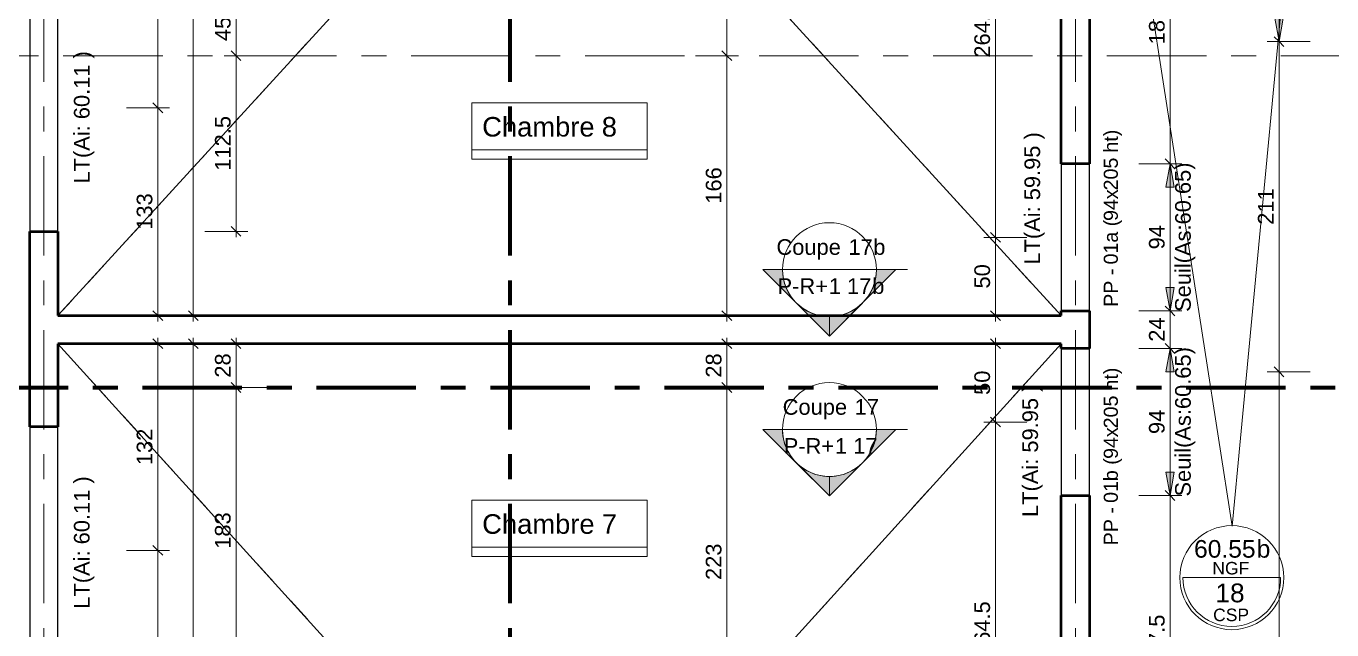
# Model space of a CAD drawing. Header units: metres. Extents: x 399 to 3028, y -427 to 863.
# Drawn here: x 434.03 to 442.37, y -414.18 to -410.32 of the extents above; entities that cross this region are included whole.
import ezdxf

# ---------------------------------------------------------------- set-up
doc = ezdxf.new("R2010")
doc.units = ezdxf.units.M
doc.linetypes.add('Ligne de quadrillage', pattern=[1.11125, 0.635, -0.15875, 0.15875, -0.15875])
doc.linetypes.add('Tiret', pattern=[0.3175, 0.15875, -0.15875])
for name, color, linetype, lineweight in [('A-ANNO-DIMS', 211, 'Continuous', 9), ('A-ANNO-DIMS-50', 211, 'Continuous', 9), ('A-DETL', 90, 'Continuous', 18), ('A-DETL-GENF', 92, 'Continuous', 18), ('A-DOOR-IDEN', 31, 'Continuous', 18), ('A-FLOR', 192, 'Continuous', 18), ('A-WALL', 113, 'Continuous', 18), ('G-ANNO-DIMS', 111, 'Continuous', 9), ('G-ANNO-SYMB', 111, 'Continuous', 9), ('G-ANNO-TEXT', 231, 'Continuous', 9), ('S-FLOR-SYMB', 171, 'Continuous', 9), ('S-GRID', 1, 'Continuous', 9)]:
    doc.layers.add(name, color=color, linetype=linetype, lineweight=lineweight)
doc.styles.add('Arial', font='arial.ttf', dxfattribs={"height": 0.1})
doc.styles.add('Arial_10', font='arial.ttf', dxfattribs={"height": 0.12})
doc.styles.add('Arial_11', font='arial.ttf', dxfattribs={"height": 0.125})
doc.styles.add('Arial_6', font='arial.ttf', dxfattribs={"height": 0.09})
doc.styles.add('Arial_8', font='arial.ttf', dxfattribs={"height": 0.0016})
doc.styles.add('Arial_9', font='arial.ttf', dxfattribs={"height": 0.1125})
doc.dimstyles.new('AES-_COTATION_1_50', dxfattribs={"dimscale": 0.3048, "dimtxt": 0.102026, "dimasz": 0.205052, "dimexe": 0.246063, "dimexo": 0.0625, "dimgap": 0.016404, "dimtad": 1, "dimdec": 1, "dimlfac": 100, "dimrnd": 0.5, "dimdsep": 46, "dimtxsty": 'Arial', "dimblk1": 'OBLIQUE', "dimblk2": 'OBLIQUE', "dimsah": 1, "dimcen": 0.09, "dimdle": 0.123031, "dimazin": 0, "dimtfac": 1, "dimtdec": 4, "dimtix": 1, "dimtmove": 0, "dimatfit": 3, "dimfxl": 0.656168, "dimfxlon": 1, "dimtvp": 1, "dimtolj": 1, "dimtzin": 0, "dimarcsym": 2})
doc.dimstyles.new('AES-_COTATION_1_50_2', dxfattribs={"dimscale": 0.3048, "dimtxt": 0.102026, "dimasz": 0.205052, "dimexe": 0.246063, "dimexo": 0.0625, "dimgap": 0.016404, "dimtad": 1, "dimdec": 1, "dimlfac": 100, "dimrnd": 0.5, "dimdsep": 46, "dimtxsty": 'Arial', "dimblk1": 'OBLIQUE', "dimblk2": 'OBLIQUE', "dimsah": 1, "dimcen": 0.09, "dimdle": 0.123031, "dimazin": 0, "dimtfac": 1, "dimtdec": 4, "dimtix": 1, "dimtmove": 0, "dimatfit": 3, "dimfxl": 0.656168, "dimfxlon": 1, "dimtvp": 1, "dimtolj": 1, "dimtzin": 0, "dimarcsym": 2})
doc.dimstyles.new('AES-_COTATION_1_50_3', dxfattribs={"dimscale": 0.3048, "dimtxt": 0.102026, "dimasz": 0.205052, "dimexe": 0.246063, "dimexo": 0.0625, "dimgap": 0.016404, "dimtad": 1, "dimdec": 1, "dimlfac": 100, "dimrnd": 0.5, "dimdsep": 46, "dimtxsty": 'Arial', "dimblk1": 'OBLIQUE', "dimblk2": 'OBLIQUE', "dimsah": 1, "dimcen": 0.09, "dimdle": 0.123031, "dimazin": 0, "dimtfac": 1, "dimtdec": 4, "dimtix": 1, "dimtmove": 0, "dimatfit": 3, "dimfxl": 0.656168, "dimfxlon": 1, "dimtvp": 1, "dimtolj": 1, "dimtzin": 0, "dimarcsym": 2})
doc.dimstyles.new('AES-_COTATION_Allège_1_50', dxfattribs={"dimscale": 0.3048, "dimtxt": 0.102026, "dimasz": 0.492126, "dimexe": 0.246063, "dimexo": 0.0625, "dimgap": 0.016404, "dimtad": 1, "dimdec": 1, "dimlfac": 100, "dimrnd": 0.5, "dimdsep": 46, "dimtxsty": 'Arial', "dimsah": 1, "dimcen": 0.09, "dimdle": 0.123031, "dimazin": 0, "dimtfac": 1, "dimtdec": 4, "dimtix": 1, "dimtmove": 0, "dimatfit": 3, "dimfxl": 0.656168, "dimfxlon": 1, "dimtvp": 1, "dimtolj": 1, "dimtzin": 0, "dimarcsym": 2})

# ---------------------------------------------------------------- blocks, each defined once
blk = doc.blocks.new('DIMBLOCK85-AES_EXE_BET_TZ_R_1_COF_0100-Plan coffrage PH R_1 Diffusion')
at = {"layer": 'A-ANNO-DIMS-50', "transparency": 16777216}
for p, q in [((435.0689, -412.3501), (434.7939, -412.3501)), ((434.8689, -412.3501), (434.8377, -412.3188)), ((434.8689, -412.3126), (434.869, -413.671)), ((434.8689, -412.3501), (434.9002, -412.3813)), ((434.8689, -412.3501), (435.0689, -412.3501)), ((434.669, -413.671), (434.944, -413.671)), ((434.869, -413.671), (434.669, -413.671)), ((434.869, -413.671), (434.8377, -413.6397)), ((434.869, -413.671), (434.9002, -413.7022))]:
    blk.add_line(p, q, dxfattribs=at)
at = {"layer": 'A-ANNO-DIMS-50', "color": 0, "transparency": 16777216, "insert": (434.7341, -413.1259), "char_height": 0.1, "width": 0.276883, "attachment_point": 1, "rotation": 90, "line_spacing_factor": 0.941778, "style": 'Arial'}
blk.add_mtext('132', dxfattribs=at)
blk = doc.blocks.new('_Oblique')
at = {"color": 0, "linetype": 'ByBlock', "lineweight": -2}
blk.add_line((-0.5, -0.5), (0.5, 0.5), dxfattribs=at)
blk = doc.blocks.new('DIMBLOCK86-AES_EXE_BET_TZ_R_1_COF_0100-Plan coffrage PH R_1 Diffusion')
at = {"layer": 'A-ANNO-DIMS-50', "transparency": 16777216}
for p, q in [((434.669, -413.671), (434.944, -413.671)), ((434.869, -413.671), (434.669, -413.671)), ((434.869, -413.671), (434.8377, -413.6397)), ((434.869, -413.671), (434.869, -417.311)), ((434.869, -413.671), (434.9002, -413.7022)), ((434.669, -417.311), (434.944, -417.311)), ((434.869, -417.311), (434.669, -417.311)), ((434.869, -417.311), (434.8378, -417.2797)), ((434.869, -417.311), (434.9003, -417.3422))]:
    blk.add_line(p, q, dxfattribs=at)
at = {"layer": 'A-ANNO-DIMS-50', "color": 0, "transparency": 16777216, "insert": (434.7342, -415.6063), "char_height": 0.1, "width": 0.276883, "attachment_point": 1, "rotation": 90, "line_spacing_factor": 0.941778, "style": 'Arial'}
blk.add_mtext('364', dxfattribs=at)
blk = doc.blocks.new('DIMBLOCK89-AES_EXE_BET_TZ_R_1_COF_0100-Plan coffrage PH R_1 Diffusion')
at = {"layer": 'A-ANNO-DIMS-50', "transparency": 16777216}
for p, q in [((434.8689, -407.202), (434.8376, -407.1708)), ((434.6689, -407.202), (434.9439, -407.202)), ((434.8689, -407.202), (434.6689, -407.202)), ((434.8689, -407.202), (434.8689, -410.842)), ((434.8689, -407.202), (434.9001, -407.2333)), ((434.6689, -410.842), (434.9439, -410.842)), ((434.8689, -410.842), (434.6689, -410.842)), ((434.8689, -410.842), (434.8377, -410.8108)), ((434.8689, -410.842), (434.9002, -410.8733))]:
    blk.add_line(p, q, dxfattribs=at)
at = {"layer": 'A-ANNO-DIMS-50', "color": 0, "transparency": 16777216, "insert": (434.7341, -409.1374), "char_height": 0.1, "width": 0.276883, "attachment_point": 1, "rotation": 90, "line_spacing_factor": 0.941778, "style": 'Arial'}
blk.add_mtext('364', dxfattribs=at)
blk = doc.blocks.new('DIMBLOCK90-AES_EXE_BET_TZ_R_1_COF_0100-Plan coffrage PH R_1 Diffusion')
at = {"layer": 'A-ANNO-DIMS-50', "transparency": 16777216}
for p, q in [((434.6689, -410.842), (434.9439, -410.842)), ((434.8689, -410.842), (434.6689, -410.842)), ((434.8689, -410.842), (434.8377, -410.8108)), ((434.8689, -410.842), (434.8689, -412.2076)), ((434.8689, -410.842), (434.9002, -410.8733)), ((435.0689, -412.1701), (434.7939, -412.1701)), ((434.8689, -412.1701), (434.8377, -412.1388)), ((434.8689, -412.1701), (434.9002, -412.2013)), ((434.8689, -412.1701), (435.0689, -412.1701))]:
    blk.add_line(p, q, dxfattribs=at)
at = {"layer": 'A-ANNO-DIMS-50', "color": 0, "transparency": 16777216, "insert": (434.7341, -411.6214), "char_height": 0.1, "width": 0.276883, "attachment_point": 1, "rotation": 90, "line_spacing_factor": 0.941778, "style": 'Arial'}
blk.add_mtext('133', dxfattribs=at)
blk = doc.blocks.new('DIMBLOCK102-AES_EXE_BET_TZ_R_1_COF_0100-Plan coffrage PH R_1 Diffusion')
at = {"layer": 'A-ANNO-DIMS-50', "transparency": 16777216}
for p, q in [((440.4206, -412.35), (440.1456, -412.35)), ((440.2206, -412.35), (440.1893, -412.3187)), ((440.2206, -412.3125), (440.2206, -412.8501)), ((440.2206, -412.35), (440.2518, -412.3812)), ((440.2206, -412.35), (440.4206, -412.35)), ((440.4206, -412.8501), (440.1456, -412.8501)), ((440.2206, -412.8501), (440.1893, -412.8188)), ((440.2206, -412.8501), (440.2518, -412.8813)), ((440.2206, -412.8501), (440.4206, -412.8501))]:
    blk.add_line(p, q, dxfattribs=at)
at = {"layer": 'A-ANNO-DIMS-50', "color": 0, "transparency": 16777216, "insert": (440.0857, -412.6769), "char_height": 0.1, "width": 0.184588, "attachment_point": 1, "rotation": 90, "line_spacing_factor": 0.941778, "style": 'Arial'}
blk.add_mtext('50', dxfattribs=at)
blk = doc.blocks.new('DIMBLOCK103-AES_EXE_BET_TZ_R_1_COF_0100-Plan coffrage PH R_1 Diffusion')
at = {"layer": 'A-ANNO-DIMS-50', "transparency": 16777216}
for p, q in [((440.4206, -412.8501), (440.1456, -412.8501)), ((440.2206, -412.8501), (440.1893, -412.8188)), ((440.2206, -412.8501), (440.2206, -415.4945)), ((440.2206, -412.8501), (440.2518, -412.8813)), ((440.2206, -412.8501), (440.4206, -412.8501)), ((440.4206, -415.4945), (440.1456, -415.4945)), ((440.2206, -415.4945), (440.1894, -415.4633)), ((440.2206, -415.4945), (440.2519, -415.5258)), ((440.2206, -415.4945), (440.4206, -415.4945))]:
    blk.add_line(p, q, dxfattribs=at)
at = {"layer": 'A-ANNO-DIMS-50', "color": 0, "transparency": 16777216, "insert": (440.0858, -414.3457), "char_height": 0.1, "width": 0.416266, "attachment_point": 1, "rotation": 90, "line_spacing_factor": 0.941778, "style": 'Arial'}
blk.add_mtext('264.5', dxfattribs=at)
blk = doc.blocks.new('DIMBLOCK108-AES_EXE_BET_TZ_R_1_COF_0100-Plan coffrage PH R_1 Diffusion')
at = {"layer": 'A-ANNO-DIMS-50', "transparency": 16777216}
for p, q in [((440.2205, -409.0256), (440.1893, -408.9943)), ((440.4205, -409.0256), (440.1455, -409.0256)), ((440.2205, -409.0256), (440.2206, -411.6701)), ((440.2205, -409.0256), (440.2518, -409.0568)), ((440.2205, -409.0256), (440.4205, -409.0256)), ((440.4206, -411.6701), (440.1456, -411.6701)), ((440.2206, -411.6701), (440.1893, -411.6388)), ((440.2206, -411.6701), (440.2518, -411.7013)), ((440.2206, -411.6701), (440.4206, -411.6701))]:
    blk.add_line(p, q, dxfattribs=at)
at = {"layer": 'A-ANNO-DIMS-50', "color": 0, "transparency": 16777216, "insert": (440.0857, -410.5213), "char_height": 0.1, "width": 0.416266, "attachment_point": 1, "rotation": 90, "line_spacing_factor": 0.941778, "style": 'Arial'}
blk.add_mtext('264.5', dxfattribs=at)
blk = doc.blocks.new('DIMBLOCK109-AES_EXE_BET_TZ_R_1_COF_0100-Plan coffrage PH R_1 Diffusion')
at = {"layer": 'A-ANNO-DIMS-50', "transparency": 16777216}
for p, q in [((440.4206, -411.6701), (440.1456, -411.6701)), ((440.2206, -411.6701), (440.1893, -411.6388)), ((440.2206, -411.6701), (440.2206, -412.2075)), ((440.2206, -411.6701), (440.2518, -411.7013)), ((440.2206, -411.6701), (440.4206, -411.6701)), ((440.4206, -412.17), (440.1456, -412.17)), ((440.2206, -412.17), (440.1893, -412.1387)), ((440.2206, -412.17), (440.2518, -412.2012)), ((440.2206, -412.17), (440.4206, -412.17))]:
    blk.add_line(p, q, dxfattribs=at)
at = {"layer": 'A-ANNO-DIMS-50', "color": 0, "transparency": 16777216, "insert": (440.0857, -411.9969), "char_height": 0.1, "width": 0.184588, "attachment_point": 1, "rotation": 90, "line_spacing_factor": 0.941778, "style": 'Arial'}
blk.add_mtext('50', dxfattribs=at)
blk = doc.blocks.new('DIMBLOCK135-AES_EXE_BET_TZ_R_1_COF_0100-Plan coffrage PH R_1 Diffusion')
at = {"layer": 'A-ANNO-DIMS-50', "transparency": 16777216}
for p, q in [((435.0956, -405.8436), (435.0957, -412.2076)), ((435.2956, -405.8811), (435.0206, -405.8811)), ((435.0956, -405.8811), (435.0643, -405.8499)), ((435.0956, -405.8811), (435.1268, -405.9124)), ((435.0956, -405.8811), (435.2956, -405.8811)), ((435.2957, -412.1701), (435.0207, -412.1701)), ((435.0957, -412.1701), (435.0644, -412.1388)), ((435.0957, -412.1701), (435.1269, -412.2013)), ((435.0957, -412.1701), (435.2957, -412.1701))]:
    blk.add_line(p, q, dxfattribs=at)
at = {"layer": 'A-ANNO-DIMS-50', "color": 0, "transparency": 16777216, "insert": (434.9608, -409.141), "char_height": 0.1, "width": 0.276883, "attachment_point": 1, "rotation": 90, "line_spacing_factor": 0.941778, "style": 'Arial'}
blk.add_mtext('629', dxfattribs=at)
blk = doc.blocks.new('Coupe - M_Section Head - Filled-24181-AES_EXE_BET_TZ_R_1_COF_0100-Plan coffrage PH R_1 Diffusion')
at = {"layer": 'G-ANNO-SYMB'}
h = blk.add_hatch(color=256, dxfattribs=at)
edge = h.paths.add_edge_path()
edge.add_line((-0.006, 0.00849), (-0.006, 0.006))
edge.add_arc((-0.006, 0), 0.006, 90, 135)
edge.add_line((-0.01024, 0.00424), (-0.006, 0.00849))
h = blk.add_hatch(color=256, dxfattribs=at)
edge = h.paths.add_edge_path()
edge.add_line((-0.006, 0.00849), (-0.00176, 0.00424))
edge.add_arc((-0.006, 0), 0.006, 45, 90)
edge.add_line((-0.006, 0.006), (-0.006, 0.00849))
h = blk.add_hatch(color=256, dxfattribs=at)
edge = h.paths.add_edge_path()
edge.add_line((-0.01449, 0), (-0.01024, 0.00424))
edge.add_arc((-0.006, 0), 0.006, 135, 180)
edge.add_line((-0.012, 0), (-0.01449, 0))
h = blk.add_hatch(color=256, dxfattribs=at)
edge = h.paths.add_edge_path()
edge.add_line((0.00249, 0), (0, 0))
edge.add_arc((-0.006, 0), 0.006, 360, 405)
edge.add_line((-0.00176, 0.00424), (0.00249, 0))
at = {"layer": 'G-ANNO-SYMB', "lineweight": 18}
for p, q in [((-0.006, 0.00849), (-0.01449, 0)), ((-0.006, 0.00849), (-0.01024, 0.00424)), ((-0.006, 0.00849), (0.00249, 0)), ((-0.006, 0.006), (-0.006, 0.00849)), ((-0.006, 0.00849), (-0.006, 0.006)), ((-0.00176, 0.00424), (-0.006, 0.00849)), ((-0.01024, 0.00424), (-0.01449, 0)), ((0.00249, 0), (-0.00176, 0.00424)), ((-0.01449, 0), (-0.012, 0)), ((0, 0), (0.00249, 0)), ((-0.012, 0), (-0.01449, 0)), ((0, 0), (0.00249, 0))]:
    blk.add_line(p, q, dxfattribs=at)
for start, end in [(360, 180), (90, 135), (45, 90), (135, 180), (360, 45), (180, 360)]:
    blk.add_arc((-0.006, 0), 0.006, start, end, dxfattribs=at)
blk = doc.blocks.new('DIMBLOCK444-AES_EXE_BET_TZ_R_1_COF_0100-Plan coffrage PH R_1 Diffusion')
at = {"layer": 'A-ANNO-DIMS-50', "transparency": 16777216}
for p, q in [((441.136, -409.3256), (441.411, -409.3256)), ((441.336, -409.3256), (441.136, -409.3256)), ((441.336, -409.3256), (441.3047, -409.2943)), ((441.336, -409.2881), (441.336, -411.2375)), ((441.336, -409.3256), (441.3672, -409.3568)), ((441.336, -411.2), (441.3048, -411.1688)), ((441.136, -411.2), (441.411, -411.2)), ((441.336, -411.2), (441.136, -411.2)), ((441.336, -411.2), (441.3673, -411.2313))]:
    blk.add_line(p, q, dxfattribs=at)
at = {"layer": 'A-ANNO-DIMS-50', "color": 0, "transparency": 16777216, "insert": (441.2012, -410.4363), "char_height": 0.1, "width": 0.416266, "attachment_point": 1, "rotation": 90, "line_spacing_factor": 0.941778, "style": 'Arial'}
blk.add_mtext('187.5', dxfattribs=at)
blk = doc.blocks.new('DIMBLOCK445-AES_EXE_BET_TZ_R_1_COF_0100-Plan coffrage PH R_1 Diffusion')
at = {"layer": 'A-ANNO-DIMS-50', "transparency": 16777216}
for points in [[(441.336, -411.2), (441.3096, -411.35), (441.3625, -411.35)], [(441.336, -412.14), (441.3625, -411.99), (441.3096, -411.99)]]:
    blk.add_hatch(color=256, dxfattribs=at).paths.add_polyline_path(points)
for p, q in [((441.336, -411.1625), (441.336, -412.1775)), ((441.136, -411.2), (441.411, -411.2)), ((441.336, -411.2), (441.136, -411.2)), ((441.336, -411.2), (441.3096, -411.35)), ((441.3625, -411.35), (441.336, -411.2)), ((441.3096, -411.35), (441.3625, -411.35)), ((441.3625, -411.99), (441.3096, -411.99)), ((441.3096, -411.99), (441.336, -412.14)), ((441.336, -412.14), (441.3625, -411.99)), ((441.136, -412.14), (441.411, -412.14)), ((441.336, -412.14), (441.136, -412.14))]:
    blk.add_line(p, q, dxfattribs=at)
at = {"layer": 'A-ANNO-DIMS-50', "color": 0, "transparency": 16777216, "char_height": 0.1, "attachment_point": 1, "line_spacing_factor": 0.941778, "style": 'Arial'}
for s, insert, width, rotation in [('Seuil(As:60.65)', (441.3682, -412.1464), 1.143318, 90.00085), ('94', (441.2012, -411.747), 0.184588, 90)]:
    blk.add_mtext(s, dxfattribs=dict(at, insert=insert, width=width, rotation=rotation))
blk = doc.blocks.new('DIMBLOCK446-AES_EXE_BET_TZ_R_1_COF_0100-Plan coffrage PH R_1 Diffusion')
at = {"layer": 'A-ANNO-DIMS-50', "transparency": 16777216}
for p, q in [((441.336, -412.1025), (441.336, -412.4175)), ((441.136, -412.14), (441.411, -412.14)), ((441.336, -412.14), (441.136, -412.14)), ((441.336, -412.14), (441.3048, -412.1088)), ((441.336, -412.14), (441.3673, -412.1713)), ((441.336, -412.38), (441.3048, -412.3488)), ((441.136, -412.38), (441.411, -412.38)), ((441.336, -412.38), (441.136, -412.38)), ((441.336, -412.38), (441.3673, -412.4113))]:
    blk.add_line(p, q, dxfattribs=at)
at = {"layer": 'A-ANNO-DIMS-50', "color": 0, "transparency": 16777216, "insert": (441.2012, -412.337), "char_height": 0.1, "width": 0.184588, "attachment_point": 1, "rotation": 90, "line_spacing_factor": 0.941778, "style": 'Arial'}
blk.add_mtext('24', dxfattribs=at)
blk = doc.blocks.new('DIMBLOCK447-AES_EXE_BET_TZ_R_1_COF_0100-Plan coffrage PH R_1 Diffusion')
at = {"layer": 'A-ANNO-DIMS-50', "transparency": 16777216}
for points in [[(441.336, -412.38), (441.3096, -412.53), (441.3625, -412.53)], [(441.336, -413.32), (441.3625, -413.17), (441.3096, -413.17)]]:
    blk.add_hatch(color=256, dxfattribs=at).paths.add_polyline_path(points)
for p, q in [((441.336, -412.3425), (441.336, -413.3575)), ((441.136, -412.38), (441.411, -412.38)), ((441.336, -412.38), (441.136, -412.38)), ((441.336, -412.38), (441.3096, -412.53)), ((441.3625, -412.53), (441.336, -412.38)), ((441.3096, -412.53), (441.3625, -412.53)), ((441.3625, -413.17), (441.3096, -413.17)), ((441.3096, -413.17), (441.336, -413.32)), ((441.336, -413.32), (441.3625, -413.17)), ((441.136, -413.32), (441.411, -413.32)), ((441.336, -413.32), (441.136, -413.32))]:
    blk.add_line(p, q, dxfattribs=at)
at = {"layer": 'A-ANNO-DIMS-50', "color": 0, "transparency": 16777216, "char_height": 0.1, "attachment_point": 1, "line_spacing_factor": 0.941778, "style": 'Arial'}
for s, insert, width, rotation in [('Seuil(As:60.65)', (441.3682, -413.3264), 1.143318, 90.00085), ('94', (441.2012, -412.927), 0.184588, 90)]:
    blk.add_mtext(s, dxfattribs=dict(at, insert=insert, width=width, rotation=rotation))
blk = doc.blocks.new('DIMBLOCK448-AES_EXE_BET_TZ_R_1_COF_0100-Plan coffrage PH R_1 Diffusion')
at = {"layer": 'A-ANNO-DIMS-50', "transparency": 16777216}
for p, q in [((441.136, -413.32), (441.411, -413.32)), ((441.336, -413.32), (441.136, -413.32)), ((441.336, -413.32), (441.3048, -413.2888)), ((441.336, -413.2825), (441.3361, -415.232)), ((441.336, -413.32), (441.3673, -413.3513)), ((441.3361, -415.1945), (441.3048, -415.1633)), ((441.1361, -415.1945), (441.4111, -415.1945)), ((441.3361, -415.1945), (441.1361, -415.1945)), ((441.3361, -415.1945), (441.3673, -415.2258))]:
    blk.add_line(p, q, dxfattribs=at)
at = {"layer": 'A-ANNO-DIMS-50', "color": 0, "transparency": 16777216, "insert": (441.2012, -414.4307), "char_height": 0.1, "width": 0.416266, "attachment_point": 1, "rotation": 90, "line_spacing_factor": 0.941778, "style": 'Arial'}
blk.add_mtext('187.5', dxfattribs=at)
blk = doc.blocks.new('DIMBLOCK507-AES_EXE_BET_TZ_R_1_COF_0100-Plan coffrage PH R_1 Diffusion')
at = {"layer": 'A-ANNO-DIMS-50', "transparency": 16777216}
for points in [[(442.032, -407.6375), (442.0056, -407.7875), (442.0585, -407.7875)], [(442.032, -410.4188), (442.0585, -410.2688), (442.0056, -410.2688)]]:
    blk.add_hatch(color=256, dxfattribs=at).paths.add_polyline_path(points)
for p, q in [((442.032, -407.6), (442.032, -410.4563)), ((442.232, -407.6375), (441.957, -407.6375)), ((442.032, -407.6375), (442.0056, -407.7875)), ((442.0585, -407.7875), (442.032, -407.6375)), ((442.032, -407.6375), (442.232, -407.6375)), ((442.0056, -407.7875), (442.0585, -407.7875)), ((442.0585, -410.2688), (442.0056, -410.2688)), ((442.0056, -410.2688), (442.032, -410.4188)), ((442.032, -410.4188), (442.0585, -410.2688)), ((442.232, -410.4188), (441.957, -410.4188)), ((442.032, -410.4188), (442.232, -410.4188))]:
    blk.add_line(p, q, dxfattribs=at)
at = {"layer": 'A-ANNO-DIMS-50', "color": 0, "transparency": 16777216, "char_height": 0.1, "attachment_point": 1, "rotation": 90, "line_spacing_factor": 0.941778, "style": 'Arial'}
for s, insert, width in [('Relevé(As:60.65)', (442.0641, -409.5665), 1.292119), ('278', (441.8972, -409.1435), 0.276883)]:
    blk.add_mtext(s, dxfattribs=dict(at, insert=insert, width=width))
blk = doc.blocks.new('DIMBLOCK620-AES_EXE_BET_TZ_R_1_COF_0100-Plan coffrage PH R_1 Diffusion')
at = {"layer": 'A-ANNO-DIMS-50', "transparency": 16777216}
for p, q in [((442.032, -412.5292), (442.0008, -412.498)), ((442.232, -412.5292), (441.957, -412.5292)), ((442.032, -417.3137), (442.032, -412.5292)), ((442.032, -412.5292), (442.0633, -412.5605)), ((442.032, -412.5292), (442.232, -412.5292)), ((442.232, -417.2762), (441.957, -417.2762)), ((442.032, -417.2762), (442.0008, -417.2449)), ((442.032, -417.2762), (442.0633, -417.3074)), ((442.032, -417.2762), (442.232, -417.2762))]:
    blk.add_line(p, q, dxfattribs=at)
at = {"layer": 'A-ANNO-DIMS-50', "color": 0, "transparency": 16777216, "insert": (441.8972, -415.0761), "char_height": 0.1, "width": 0.416266, "attachment_point": 1, "rotation": 90, "line_spacing_factor": 0.941778, "style": 'Arial'}
blk.add_mtext('474.5', dxfattribs=at)
blk = doc.blocks.new('DIMBLOCK621-AES_EXE_BET_TZ_R_1_COF_0100-Plan coffrage PH R_1 Diffusion')
at = {"layer": 'A-ANNO-DIMS-50', "transparency": 16777216}
for p, q in [((442.232, -410.4188), (441.957, -410.4188)), ((442.032, -410.4188), (442.0008, -410.3875)), ((442.032, -412.5292), (442.032, -410.3813)), ((442.032, -410.4188), (442.0633, -410.45)), ((442.032, -410.4188), (442.232, -410.4188)), ((442.032, -412.5292), (442.0008, -412.498)), ((442.232, -412.5292), (441.957, -412.5292)), ((442.032, -412.5292), (442.0633, -412.5605)), ((442.032, -412.5292), (442.232, -412.5292))]:
    blk.add_line(p, q, dxfattribs=at)
at = {"layer": 'A-ANNO-DIMS-50', "color": 0, "transparency": 16777216, "insert": (441.8972, -411.5894), "char_height": 0.1, "width": 0.276883, "attachment_point": 1, "rotation": 90, "line_spacing_factor": 0.941778, "style": 'Arial'}
blk.add_mtext('211', dxfattribs=at)
blk = doc.blocks.new('DIMBLOCK818-AES_EXE_BET_TZ_R_1_COF_0100-Plan coffrage PH R_1 Diffusion')
at = {"layer": 'A-ANNO-DIMS-50', "transparency": 16777216}
for p, q in [((438.3046, -410.5088), (438.5796, -410.5088)), ((438.5046, -410.5088), (438.3046, -410.5088)), ((438.5046, -410.5088), (438.4733, -410.4775)), ((438.5046, -412.2075), (438.5046, -410.5088)), ((438.5046, -410.5088), (438.5359, -410.54)), ((438.3046, -412.17), (438.5796, -412.17)), ((438.5046, -412.17), (438.3046, -412.17)), ((438.5046, -412.17), (438.4734, -412.1388)), ((438.5046, -412.17), (438.5359, -412.2013))]:
    blk.add_line(p, q, dxfattribs=at)
at = {"layer": 'A-ANNO-DIMS-50', "color": 0, "transparency": 16777216, "insert": (438.3698, -411.4548), "char_height": 0.1, "width": 0.276883, "attachment_point": 1, "rotation": 90, "line_spacing_factor": 0.941778, "style": 'Arial'}
blk.add_mtext('166', dxfattribs=at)
blk = doc.blocks.new('DIMBLOCK819-AES_EXE_BET_TZ_R_1_COF_0100-Plan coffrage PH R_1 Diffusion')
at = {"layer": 'A-ANNO-DIMS-50', "transparency": 16777216}
for p, q in [((438.7046, -409.6591), (438.4296, -409.6591)), ((438.5046, -409.6591), (438.4733, -409.6279)), ((438.5046, -410.5088), (438.5046, -409.6591)), ((438.5046, -409.6591), (438.5358, -409.6904)), ((438.5046, -409.6591), (438.7046, -409.6591)), ((438.3046, -410.5088), (438.5796, -410.5088)), ((438.5046, -410.5088), (438.3046, -410.5088)), ((438.5046, -410.5088), (438.4733, -410.4775)), ((438.5046, -410.5088), (438.5359, -410.54))]:
    blk.add_line(p, q, dxfattribs=at)
at = {"layer": 'A-ANNO-DIMS-50', "color": 0, "transparency": 16777216, "insert": (438.3698, -410.1609), "char_height": 0.1, "width": 0.184588, "attachment_point": 1, "rotation": 90, "line_spacing_factor": 0.941778, "style": 'Arial'}
blk.add_mtext('85', dxfattribs=at)
blk = doc.blocks.new('DIMBLOCK823-AES_EXE_BET_TZ_R_1_COF_0100-Plan coffrage PH R_1 Diffusion')
at = {"layer": 'A-ANNO-DIMS-50', "transparency": 16777216}
for p, q in [((438.5046, -412.6293), (438.4734, -412.598)), ((438.3046, -412.6293), (438.5796, -412.6293)), ((438.5046, -412.6293), (438.3046, -412.6293)), ((438.5047, -414.8597), (438.5046, -412.6293)), ((438.5046, -412.6293), (438.5359, -412.6605)), ((438.5047, -414.8597), (438.4734, -414.8285)), ((438.7047, -414.8597), (438.4297, -414.8597)), ((438.5047, -414.8597), (438.5359, -414.891)), ((438.5047, -414.8597), (438.7047, -414.8597))]:
    blk.add_line(p, q, dxfattribs=at)
at = {"layer": 'A-ANNO-DIMS-50', "color": 0, "transparency": 16777216, "insert": (438.3698, -413.8599), "char_height": 0.1, "width": 0.276883, "attachment_point": 1, "rotation": 90, "line_spacing_factor": 0.941778, "style": 'Arial'}
blk.add_mtext('223', dxfattribs=at)
blk = doc.blocks.new('DIMBLOCK824-AES_EXE_BET_TZ_R_1_COF_0100-Plan coffrage PH R_1 Diffusion')
at = {"layer": 'A-ANNO-DIMS-50', "transparency": 16777216}
for p, q in [((438.3046, -412.35), (438.5796, -412.35)), ((438.5046, -412.35), (438.3046, -412.35)), ((438.5046, -412.35), (438.4734, -412.3188)), ((438.5046, -412.6293), (438.5046, -412.3125)), ((438.5046, -412.35), (438.5359, -412.3813)), ((438.5046, -412.6293), (438.4734, -412.598)), ((438.3046, -412.6293), (438.5796, -412.6293)), ((438.5046, -412.6293), (438.3046, -412.6293)), ((438.5046, -412.6293), (438.5359, -412.6605))]:
    blk.add_line(p, q, dxfattribs=at)
at = {"layer": 'A-ANNO-DIMS-50', "color": 0, "transparency": 16777216, "insert": (438.3698, -412.5666), "char_height": 0.1, "width": 0.184588, "attachment_point": 1, "rotation": 90, "line_spacing_factor": 0.941778, "style": 'Arial'}
blk.add_mtext('28', dxfattribs=at)
blk = doc.blocks.new('DIMBLOCK842-AES_EXE_BET_TZ_R_1_COF_0100-Plan coffrage PH R_1 Diffusion')
at = {"layer": 'A-ANNO-DIMS-50', "transparency": 16777216}
for p, q in [((435.3689, -410.0145), (435.3689, -410.5088)), ((435.1689, -410.052), (435.4439, -410.052)), ((435.3689, -410.052), (435.1689, -410.052)), ((435.3689, -410.052), (435.3377, -410.0208)), ((435.3689, -410.052), (435.4002, -410.0833)), ((435.5689, -410.5088), (435.2939, -410.5088)), ((435.3689, -410.5088), (435.3377, -410.4775)), ((435.3689, -410.5088), (435.4002, -410.54)), ((435.3689, -410.5088), (435.5689, -410.5088))]:
    blk.add_line(p, q, dxfattribs=at)
at = {"layer": 'A-ANNO-DIMS-50', "color": 0, "transparency": 16777216, "insert": (435.2341, -410.4154), "char_height": 0.1, "width": 0.323972, "attachment_point": 1, "rotation": 90, "line_spacing_factor": 0.941778, "style": 'Arial'}
blk.add_mtext('45.5', dxfattribs=at)
blk = doc.blocks.new('DIMBLOCK843-AES_EXE_BET_TZ_R_1_COF_0100-Plan coffrage PH R_1 Diffusion')
at = {"layer": 'A-ANNO-DIMS-50', "transparency": 16777216}
for p, q in [((435.5689, -410.5088), (435.2939, -410.5088)), ((435.3689, -410.5088), (435.3377, -410.4775)), ((435.3689, -410.5088), (435.3689, -411.6695)), ((435.3689, -410.5088), (435.4002, -410.54)), ((435.3689, -410.5088), (435.5689, -410.5088)), ((435.3689, -411.632), (435.3377, -411.6008)), ((435.1689, -411.632), (435.4439, -411.632)), ((435.3689, -411.632), (435.1689, -411.632)), ((435.3689, -411.632), (435.4002, -411.6633))]:
    blk.add_line(p, q, dxfattribs=at)
at = {"layer": 'A-ANNO-DIMS-50', "color": 0, "transparency": 16777216, "insert": (435.2341, -411.2438), "char_height": 0.1, "width": 0.416266, "attachment_point": 1, "rotation": 90, "line_spacing_factor": 0.941778, "style": 'Arial'}
blk.add_mtext('112.5', dxfattribs=at)
blk = doc.blocks.new('DIMBLOCK844-AES_EXE_BET_TZ_R_1_COF_0100-Plan coffrage PH R_1 Diffusion')
at = {"layer": 'A-ANNO-DIMS-50', "transparency": 16777216}
for p, q in [((435.5689, -412.3501), (435.2939, -412.3501)), ((435.3689, -412.3501), (435.3377, -412.3188)), ((435.3689, -412.3126), (435.3689, -412.6293)), ((435.3689, -412.3501), (435.4002, -412.3813)), ((435.3689, -412.3501), (435.5689, -412.3501)), ((435.3689, -412.6293), (435.3377, -412.598)), ((435.5689, -412.6293), (435.2939, -412.6293)), ((435.3689, -412.6293), (435.4002, -412.6605)), ((435.3689, -412.6293), (435.5689, -412.6293))]:
    blk.add_line(p, q, dxfattribs=at)
at = {"layer": 'A-ANNO-DIMS-50', "color": 0, "transparency": 16777216, "insert": (435.2341, -412.5666), "char_height": 0.1, "width": 0.184588, "attachment_point": 1, "rotation": 90, "line_spacing_factor": 0.941778, "style": 'Arial'}
blk.add_mtext('28', dxfattribs=at)
blk = doc.blocks.new('DIMBLOCK845-AES_EXE_BET_TZ_R_1_COF_0100-Plan coffrage PH R_1 Diffusion')
at = {"layer": 'A-ANNO-DIMS-50', "transparency": 16777216}
for p, q in [((435.3689, -412.6293), (435.3377, -412.598)), ((435.5689, -412.6293), (435.2939, -412.6293)), ((435.3689, -412.6293), (435.369, -414.4985)), ((435.3689, -412.6293), (435.4002, -412.6605)), ((435.3689, -412.6293), (435.5689, -412.6293)), ((435.369, -414.461), (435.3377, -414.4297)), ((435.169, -414.461), (435.444, -414.461)), ((435.369, -414.461), (435.169, -414.461)), ((435.369, -414.461), (435.4002, -414.4922))]:
    blk.add_line(p, q, dxfattribs=at)
at = {"layer": 'A-ANNO-DIMS-50', "color": 0, "transparency": 16777216, "insert": (435.2341, -413.6605), "char_height": 0.1, "width": 0.276883, "attachment_point": 1, "rotation": 90, "line_spacing_factor": 0.941778, "style": 'Arial'}
blk.add_mtext('183', dxfattribs=at)
blk = doc.blocks.new('DIMBLOCK846-AES_EXE_BET_TZ_R_1_COF_0100-Plan coffrage PH R_1 Diffusion')
at = {"layer": 'A-ANNO-DIMS-50', "transparency": 16777216}
for p, q in [((434.8957, -412.3501), (435.1707, -412.3501)), ((435.0957, -412.3501), (434.8957, -412.3501)), ((435.0957, -412.3501), (435.0644, -412.3188)), ((435.0958, -418.7309), (435.0957, -412.3126)), ((435.0957, -412.3501), (435.1269, -412.3813)), ((434.8958, -418.6934), (435.1708, -418.6934)), ((435.0958, -418.6934), (434.8958, -418.6934)), ((435.0958, -418.6934), (435.0645, -418.6622)), ((435.0958, -418.6934), (435.127, -418.7247))]:
    blk.add_line(p, q, dxfattribs=at)
at = {"layer": 'A-ANNO-DIMS-50', "color": 0, "transparency": 16777216, "insert": (434.9609, -415.6952), "char_height": 0.1, "width": 0.416266, "attachment_point": 1, "rotation": 90, "line_spacing_factor": 0.941778, "style": 'Arial'}
blk.add_mtext('634.5', dxfattribs=at)
blk = doc.blocks.new('AES-Etiquette Dalle CSP brut vide - Dalle bidirectionnelle-1893331-AES_EXE_BET_TZ_R_1_COF_0100-Plan coffrage PH R_1 Diffusion')
at = {"layer": 'S-FLOR-SYMB'}
blk.add_line((-0.00624, 0), (0.00624, 0), dxfattribs=at)
blk.add_circle((0, 0), 0.00665, dxfattribs=at)
blk.add_arc((0, 0), 0.00624, 180, 360, dxfattribs=at)
at = {"layer": 'S-FLOR-SYMB', "char_height": 0.0016, "attachment_point": 1, "style": 'Arial_8'}
for s, insert, width in [('NGF', (-0.00249, 0.00201), 0.0058523), ('CSP', (-0.00239, -0.00396), 0.005692)]:
    blk.add_mtext(s, dxfattribs=dict(at, insert=insert, width=width))

msp = doc.modelspace()

# ---------------------------------------------------------------- linework, layer by layer
at = {"layer": 'A-DETL', "color": 51}
for p, q in [((441.7318, -413.5162), (440.8209, -407.6375)), ((441.7318, -413.5162), (442.2909, -407.6375)), ((437.1021, -409.0256), (434.2309, -412.1701)), ((437.7682, -409.0256), (440.6409, -412.17)), ((437.1031, -415.5218), (434.2309, -412.3501)), ((437.7681, -415.5218), (440.6409, -412.35))]:
    msp.add_line(p, q, dxfattribs=at)
at = {"layer": 'A-DETL', "linetype": 'Tiret'}
for p, q in [((437.1021, -409.0256), (434.2309, -412.1701)), ((437.7682, -409.0256), (440.6409, -412.17)), ((437.1031, -415.5218), (434.2309, -412.3501)), ((437.7681, -415.5218), (440.6409, -412.35))]:
    msp.add_line(p, q, dxfattribs=at)
at = {"layer": 'A-DETL'}
for p, q in [((436.8756, -410.8101), (437.9956, -410.8101)), ((436.8756, -411.1101), (436.8756, -410.8101)), ((437.9956, -410.8101), (437.9956, -411.1101)), ((437.9956, -411.1101), (436.8756, -411.1101)), ((436.8756, -411.1101), (436.8756, -411.1701)), ((437.9956, -411.1101), (436.8756, -411.1101)), ((436.8756, -411.1701), (437.9956, -411.1701)), ((437.9956, -411.1701), (437.9956, -411.1101)), ((436.8756, -413.3501), (437.9956, -413.3501)), ((436.8756, -413.6501), (436.8756, -413.3501)), ((437.9956, -413.3501), (437.9956, -413.6501)), ((437.9956, -413.6501), (436.8756, -413.6501)), ((436.8756, -413.6501), (436.8756, -413.7101)), ((437.9956, -413.6501), (436.8756, -413.6501)), ((437.9956, -413.7101), (437.9956, -413.6501)), ((436.8756, -413.7101), (437.9956, -413.7101))]:
    msp.add_line(p, q, dxfattribs=at)
at = {"layer": 'A-DETL-GENF', "linetype": 'Tiret'}
for p, q in [((437.9956, -411.1101), (436.8756, -411.1101)), ((436.8756, -411.1101), (436.8756, -411.1701)), ((436.8756, -411.1701), (437.9956, -411.1701)), ((437.9956, -411.1701), (437.9956, -411.1101)), ((437.9956, -413.6501), (436.8756, -413.6501)), ((436.8756, -413.6501), (436.8756, -413.7101)), ((437.9956, -413.7101), (437.9956, -413.6501)), ((436.8756, -413.7101), (437.9956, -413.7101))]:
    msp.add_line(p, q, dxfattribs=at)
at = {"layer": 'A-FLOR', "color": 31, "lineweight": 25}
for p, q in [((434.2309, -412.1701), (434.2308, -405.8811)), ((440.6408, -405.881), (440.6409, -412.17)), ((440.821, -417.2762), (440.8209, -407.6375)), ((440.6409, -412.17), (434.2309, -412.1701)), ((434.2309, -412.3501), (440.6409, -412.35)), ((434.231, -418.6934), (434.2309, -412.3501)), ((440.6409, -412.35), (440.641, -419.1365))]:
    msp.add_line(p, q, dxfattribs=at)
at = {"layer": 'A-WALL', "color": 2, "lineweight": 50}
for p, q in [((440.6409, -411.2001), (440.6409, -409.3256)), ((440.8209, -409.3256), (440.8209, -411.2001)), ((440.8209, -411.2001), (440.6409, -411.2001)), ((434.0509, -412.881), (434.0509, -411.632)), ((434.0509, -411.632), (434.2309, -411.632)), ((434.2309, -411.632), (434.2309, -412.1701)), ((434.2309, -412.1701), (440.6409, -412.17)), ((440.6409, -412.17), (440.6409, -412.1401)), ((440.6409, -412.1401), (440.8209, -412.1401)), ((440.8209, -412.1401), (440.8209, -412.3801)), ((440.6409, -412.35), (434.2309, -412.3501)), ((434.2309, -412.3501), (434.2309, -412.881)), ((440.6409, -412.3801), (440.6409, -412.35)), ((440.8209, -412.3801), (440.6409, -412.3801)), ((434.2309, -412.881), (434.0509, -412.881)), ((440.641, -415.1945), (440.6409, -413.3201)), ((440.6409, -413.3201), (440.8209, -413.3201)), ((440.8209, -413.3201), (440.821, -415.1945))]:
    msp.add_line(p, q, dxfattribs=at)
at = {"layer": 'A-WALL', "color": 3, "lineweight": 25}
for p, q in [((434.0509, -410.052), (434.0509, -411.632)), ((434.2309, -411.632), (434.2309, -410.052)), ((440.6409, -411.2001), (440.6409, -412.1401)), ((440.8209, -412.1401), (440.8209, -411.2001)), ((440.6409, -412.3801), (440.6409, -413.3201)), ((440.8209, -413.3201), (440.8209, -412.3801)), ((434.0509, -412.881), (434.051, -414.461)), ((434.231, -414.461), (434.2309, -412.881))]:
    msp.add_line(p, q, dxfattribs=at)
at = {"layer": 'G-ANNO-DIMS'}
for p, q in [((434.2309, -410.5872), (434.2309, -410.5872)), ((434.2309, -410.5872), (434.2309, -410.5872)), ((440.8209, -411.2001), (440.8209, -411.2001)), ((440.8209, -411.2001), (440.8209, -411.2001)), ((440.8209, -413.0759), (440.8209, -413.1249)), ((440.8209, -413.0759), (440.8209, -413.0759)), ((434.2309, -413.3045), (434.2309, -413.3045)), ((434.2309, -413.3045), (434.2309, -413.3045))]:
    msp.add_line(p, q, dxfattribs=at)
at = {"layer": 'G-ANNO-SYMB', "lineweight": 18}
for p, q in [((438.8598, -411.8763), (439.4598, -411.8763)), ((438.8598, -412.8982), (439.4598, -412.8982))]:
    msp.add_line(p, q, dxfattribs=at)
at = {"layer": 'G-ANNO-SYMB'}
for p, q in [((439.4598, -411.8763), (439.658, -411.8763)), ((439.4598, -412.8982), (439.658, -412.8982))]:
    msp.add_line(p, q, dxfattribs=at)
at = {"layer": 'S-GRID', "linetype": 'Ligne de quadrillage'}
for p, q in [((434.1411, -424.01), (434.1405, -380.1746)), ((440.7311, -424.0099), (440.7305, -380.1745)), ((427.5978, -410.5088), (470.4955, -410.5088))]:
    msp.add_line(p, q, dxfattribs=at)
at = {"layer": 'S-GRID', "linetype": 'Ligne de quadrillage', "lineweight": 100}
for p, q in [((437.1204, -424.01), (437.1197, -380.1745)), ((402.5455, -412.6293), (470.4955, -412.6293))]:
    msp.add_line(p, q, dxfattribs=at)

# ---------------------------------------------------------------- block references
at = {"layer": 'G-ANNO-SYMB', "lineweight": 18, "extrusion": (0, 0, -1)}
for p, xscale, yscale, zscale, rotation in [((-439.4598, -411.8763), 49.99999999999996, 49.99999999999996, 49.99999999999996, 179.9991493629032), ((-439.4598, -412.8982), 49.99999999999997, 49.99999999999997, 49.99999999999997, 180)]:
    msp.add_blockref('Coupe - M_Section Head - Filled-24181-AES_EXE_BET_TZ_R_1_COF_0100-Plan coffrage PH R_1 Diffusion', p, dxfattribs=dict(at, xscale=xscale, yscale=yscale, zscale=zscale, rotation=rotation))
at = {"layer": 'S-FLOR-SYMB', "xscale": 49.99999999999997, "yscale": 49.99999999999997, "zscale": 49.99999999999997, "rotation": 0.005764986036119023}
msp.add_blockref('AES-Etiquette Dalle CSP brut vide - Dalle bidirectionnelle-1893331-AES_EXE_BET_TZ_R_1_COF_0100-Plan coffrage PH R_1 Diffusion', (441.7306, -413.8449), dxfattribs=at)

# ---------------------------------------------------------------- texts
at = {"layer": 'A-DOOR-IDEN', "lineweight": 9, "char_height": 0.09, "attachment_point": 1, "rotation": 90, "style": 'Arial_6'}
for s, insert, width in [('ht)', (440.9124, -411.1286), 0.172363), ('205 ', (440.9124, -411.3701), 0.292616), ('94', (440.9124, -411.5652), 0.168354), ('\\fArial|b0|i0|c178|p34|;x', (440.9124, -411.4263), 0.068143), ('a (', (440.9124, -411.7041), 0.168354), ('01', (440.9124, -411.843), 0.168354), ('PP - ', (440.9124, -412.1142), 0.328692), ('ht)', (440.9124, -412.6494), 0.172363), ('205 ', (440.9124, -412.8908), 0.292616), ('\\fArial|b0|i0|c178|p34|;x', (440.9124, -412.9471), 0.068143), ('94', (440.9124, -413.086), 0.168354), ('b (', (440.9124, -413.2282), 0.172363), ('01', (440.9124, -413.3671), 0.168354), ('PP - ', (440.9124, -413.6383), 0.328692)]:
    msp.add_mtext(s, dxfattribs=dict(at, insert=insert, width=width))
at = {"layer": 'G-ANNO-DIMS', "char_height": 0.1, "width": 1.011239, "attachment_point": 1, "rotation": 90, "line_spacing_factor": 0.941778, "style": 'Arial'}
for s, insert in [('LT(Ai: 60.11 )', (434.3331, -411.3261)), ('LT(Ai: 59.95 )', (440.4058, -411.8442)), ('LT(Ai: 59.95 )', (440.3924, -413.4572)), ('LT(Ai: 60.11 )', (434.3331, -414.0434))]:
    msp.add_mtext(s, dxfattribs=dict(at, insert=insert))
at = {"layer": 'G-ANNO-SYMB', "char_height": 0.1, "attachment_point": 1, "style": 'Arial'}
for s, insert, width in [('Coupe ', (438.8214, -411.6818), 0.557173), ('17', (439.2811, -411.6818), 0.192405), ('\\fArial|b0|i0|c178|p34|;b', (439.4399, -411.6818), 0.096202), ('P-R+', (438.8282, -411.9313), 0.396835), ('1 17', (439.1556, -411.9313), 0.336709), ('\\fArial|b0|i0|c178|p34|;b', (439.4334, -411.9313), 0.096202), ('Coupe ', (438.8611, -412.7038), 0.557173), ('17', (439.3209, -412.7038), 0.192405), ('P-R+', (438.8679, -412.9532), 0.396835), ('1 17', (439.1953, -412.9532), 0.336709)]:
    msp.add_mtext(s, dxfattribs=dict(at, insert=insert, width=width))
at = {"layer": 'G-ANNO-TEXT', "color": 7, "char_height": 0.125, "attachment_point": 1, "style": 'Arial_11'}
for s, insert, width in [('Chambre ', (436.9413, -410.9007), 0.925949), ('\\fArial|b0|i0|c178|p34|;8', (437.7053, -410.9007), 0.116245), ('Chambre ', (436.9414, -413.4396), 0.925949), ('\\fArial|b0|i0|c178|p34|;7', (437.7054, -413.4396), 0.116245)]:
    msp.add_mtext(s, dxfattribs=dict(at, insert=insert, width=width))
at = {"layer": 'S-FLOR-SYMB', "attachment_point": 1, "rotation": 0.00576}
for s, insert, char_height, width, style in [('60.55', (441.4892, -413.6047), 0.1125, 0.485021, 'Arial_9'), ('\\fArial|b0|i0|c178|p34|;b', (441.8894, -413.6047), 0.1125, 0.108228, 'Arial_9'), ('18', (441.6259, -413.8824), 0.12, 0.224472, 'Arial_10')]:
    msp.add_mtext(s, dxfattribs=dict(at, insert=insert, char_height=char_height, width=width, style=style))

# ---------------------------------------------------------------- dimensions: what is measured, and where the dimension line sits
at = {"layer": 'A-ANNO-DIMS'}
for base, p1, p2, angle, dimstyle, override, picture, middle in [((435.0957, -412.1701), (435.2956, -405.8811), (435.2957, -412.1701), 270.00085, 'AES-_COTATION_1_50', {"dimpost": '<>', "dimfxl": 6.288952}, 'DIMBLOCK135-AES_EXE_BET_TZ_R_1_COF_0100-Plan coffrage PH R_1 Diffusion', (435.1517, -409.0256)), ((434.8689, -410.842), (434.6689, -407.202), (434.6689, -410.842), 270.00085, 'AES-_COTATION_1_50', {"dimpost": '<>', "dimfxl": 3.64}, 'DIMBLOCK89-AES_EXE_BET_TZ_R_1_COF_0100-Plan coffrage PH R_1 Diffusion', (434.925, -409.022)), ((440.22056, -411.67006), (440.42052, -409.02558), (440.42056, -411.67006), 270.00085, 'AES-_COTATION_1_50', {"dimpost": '<>', "dimfxl": 2.644476}, 'DIMBLOCK108-AES_EXE_BET_TZ_R_1_COF_0100-Plan coffrage PH R_1 Diffusion', (440.2766, -410.34782)), ((441.336, -411.2), (441.136, -409.3256), (441.136, -411.2), 270.00085, 'AES-_COTATION_1_50_2', {"dimpost": '<>', "dimfxl": 1.874476}, 'DIMBLOCK444-AES_EXE_BET_TZ_R_1_COF_0100-Plan coffrage PH R_1 Diffusion', (441.3921, -410.2628)), ((438.5046, -409.6591), (438.3046, -410.5088), (438.7046, -409.6591), 270.00085, 'AES-_COTATION_1_50_3', {"dimpost": '<>', "dimfxl": 0.939102}, 'DIMBLOCK819-AES_EXE_BET_TZ_R_1_COF_0100-Plan coffrage PH R_1 Diffusion', (438.5607, -410.084)), ((435.3689, -410.5088), (435.1689, -410.052), (435.5689, -410.5088), 270.00085, 'AES-_COTATION_1_50_3', {"dimpost": '<>', "dimfxl": 0.60717}, 'DIMBLOCK842-AES_EXE_BET_TZ_R_1_COF_0100-Plan coffrage PH R_1 Diffusion', (435.4248, -410.2804)), ((442.032, -410.4188), (442.232, -412.5292), (442.232, -410.4188), 90, 'AES-_COTATION_1_50_2', {"dimpost": '<>', "dimfxl": 2.110422}, 'DIMBLOCK621-AES_EXE_BET_TZ_R_1_COF_0100-Plan coffrage PH R_1 Diffusion', (441.9768, -411.474)), ((435.3689, -411.632), (435.5689, -410.5088), (435.1689, -411.632), 270.00085, 'AES-_COTATION_1_50_3', {"dimpost": '<>', "dimfxl": 1.192311}, 'DIMBLOCK843-AES_EXE_BET_TZ_R_1_COF_0100-Plan coffrage PH R_1 Diffusion', (435.425, -411.0704)), ((438.5046, -410.5088), (438.3046, -412.17), (438.3046, -410.5088), 270.00085, 'AES-_COTATION_1_50_3', {"dimpost": '<>', "dimfxl": 1.661223}, 'DIMBLOCK818-AES_EXE_BET_TZ_R_1_COF_0100-Plan coffrage PH R_1 Diffusion', (438.5607, -411.3394)), ((434.8689, -412.1701), (434.6689, -410.842), (435.0689, -412.1701), 270.00085, 'AES-_COTATION_1_50', {"dimpost": '<>', "dimfxl": 1.386989}, 'DIMBLOCK90-AES_EXE_BET_TZ_R_1_COF_0100-Plan coffrage PH R_1 Diffusion', (434.925, -411.506)), ((440.2206, -412.17), (440.4206, -411.6701), (440.4206, -412.17), 270.00085, 'AES-_COTATION_1_50', {"dimpost": '<>', "dimfxl": 0.499935}, 'DIMBLOCK109-AES_EXE_BET_TZ_R_1_COF_0100-Plan coffrage PH R_1 Diffusion', (440.2766, -411.92)), ((441.336, -412.38), (441.136, -412.14), (441.136, -412.38), 270.00085, 'AES-_COTATION_1_50_2', {"dimpost": '<>', "dimfxl": 0.24}, 'DIMBLOCK446-AES_EXE_BET_TZ_R_1_COF_0100-Plan coffrage PH R_1 Diffusion', (441.3912, -412.26)), ((434.869, -413.671), (435.0689, -412.3501), (434.669, -413.671), 270.00085, 'AES-_COTATION_1_50', {"dimpost": '<>', "dimfxl": 1.380131}, 'DIMBLOCK85-AES_EXE_BET_TZ_R_1_COF_0100-Plan coffrage PH R_1 Diffusion', (434.925, -413.0105)), ((435.0957, -412.3501), (434.8958, -418.6934), (434.8957, -412.3501), 270.00085, 'AES-_COTATION_1_50_3', {"dimpost": '<>', "dimfxl": 6.34333}, 'DIMBLOCK846-AES_EXE_BET_TZ_R_1_COF_0100-Plan coffrage PH R_1 Diffusion', (435.1518, -415.5217)), ((435.3689, -412.6293), (435.5689, -412.3501), (435.5689, -412.6293), 270.00085, 'AES-_COTATION_1_50_3', {"dimpost": '<>', "dimfxl": 0.279189}, 'DIMBLOCK844-AES_EXE_BET_TZ_R_1_COF_0100-Plan coffrage PH R_1 Diffusion', (435.425, -412.4897)), ((438.5046, -412.35), (438.3046, -412.6293), (438.3046, -412.35), 270.00085, 'AES-_COTATION_1_50_3', {"dimpost": '<>', "dimfxl": 0.279236}, 'DIMBLOCK824-AES_EXE_BET_TZ_R_1_COF_0100-Plan coffrage PH R_1 Diffusion', (438.5607, -412.4896)), ((440.2206, -412.8501), (440.4206, -412.35), (440.4206, -412.8501), 270.00085, 'AES-_COTATION_1_50', {"dimpost": '<>', "dimfxl": 0.500065}, 'DIMBLOCK102-AES_EXE_BET_TZ_R_1_COF_0100-Plan coffrage PH R_1 Diffusion', (440.2766, -412.6)), ((442.032, -412.5292), (442.232, -417.2762), (442.232, -412.5292), 90, 'AES-_COTATION_1_50_2', {"dimpost": '<>', "dimfxl": 4.746968}, 'DIMBLOCK620-AES_EXE_BET_TZ_R_1_COF_0100-Plan coffrage PH R_1 Diffusion', (441.9762, -414.9027)), ((435.369, -414.461), (435.5689, -412.6293), (435.169, -414.461), 270.00085, 'AES-_COTATION_1_50_3', {"dimpost": '<>', "dimfxl": 1.874871}, 'DIMBLOCK845-AES_EXE_BET_TZ_R_1_COF_0100-Plan coffrage PH R_1 Diffusion', (435.4251, -413.5451)), ((438.5046, -412.6293), (438.7047, -414.8597), (438.3046, -412.6293), 270.00085, 'AES-_COTATION_1_50_3', {"dimpost": '<>', "dimfxl": 2.266069}, 'DIMBLOCK823-AES_EXE_BET_TZ_R_1_COF_0100-Plan coffrage PH R_1 Diffusion', (438.5607, -413.7445)), ((440.2206, -415.4945), (440.4206, -412.8501), (440.4206, -415.4945), 270.00085, 'AES-_COTATION_1_50', {"dimpost": '<>', "dimfxl": 2.644468}, 'DIMBLOCK103-AES_EXE_BET_TZ_R_1_COF_0100-Plan coffrage PH R_1 Diffusion', (440.2767, -414.1723)), ((441.33607, -415.19451), (441.13604, -413.32005), (441.13607, -415.19452), 270.00085, 'AES-_COTATION_1_50_2', {"dimpost": '<>', "dimfxl": 1.874468}, 'DIMBLOCK448-AES_EXE_BET_TZ_R_1_COF_0100-Plan coffrage PH R_1 Diffusion', (441.39212, -414.25728)), ((434.869, -417.311), (434.669, -413.671), (434.669, -417.311), 270.00085, 'AES-_COTATION_1_50', {"dimpost": '<>', "dimfxl": 3.64}, 'DIMBLOCK86-AES_EXE_BET_TZ_R_1_COF_0100-Plan coffrage PH R_1 Diffusion', (434.9251, -415.491))]:
    dim = msp.add_linear_dim(base=base, p1=p1, p2=p2, angle=angle, dimstyle=dimstyle, override=override, dxfattribs=at)
    dim.commit()
    dim.dimension.update_dxf_attribs({"geometry": picture, "text_midpoint": middle})
for base, p1, p2, angle, text, override, picture, middle in [((442.032, -410.4188), (442.232, -407.6375), (442.232, -410.4188), 90, '<>\\XRelevé(As:60.65)', {"dimpost": '<>', "dimfxl": 2.781302}, 'DIMBLOCK507-AES_EXE_BET_TZ_R_1_COF_0100-Plan coffrage PH R_1 Diffusion', (442.032, -409.0281)), ((441.336, -412.14), (441.136, -411.2), (441.136, -412.14), 270.00085, '<>\\XSeuil(As:60.65)', {"dimpost": '<>', "dimfxl": 0.94}, 'DIMBLOCK445-AES_EXE_BET_TZ_R_1_COF_0100-Plan coffrage PH R_1 Diffusion', (441.336, -411.67)), ((441.336, -413.32), (441.136, -412.38), (441.136, -413.32), 270.00085, '<>\\XSeuil(As:60.65)', {"dimpost": '<>', "dimfxl": 0.94}, 'DIMBLOCK447-AES_EXE_BET_TZ_R_1_COF_0100-Plan coffrage PH R_1 Diffusion', (441.336, -412.85))]:
    dim = msp.add_linear_dim(base=base, p1=p1, p2=p2, angle=angle, text=text, dimstyle='AES-_COTATION_Allège_1_50', override=override, dxfattribs=at)
    dim.commit()
    dim.dimension.update_dxf_attribs({"geometry": picture, "text_midpoint": middle})

doc.saveas('drawing.dxf')
